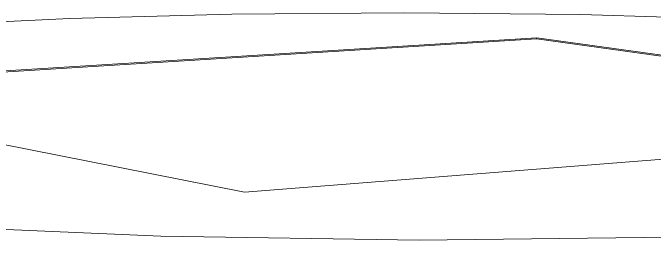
# Model space of a CAD drawing. Header units: inches. Extents: x 34 to 350, y 156 to 377.
# Drawn here: x 137.14 to 157.78, y 246.02 to 253.32 of the extents above; entities that cross this region are included whole.
import ezdxf

# ---------------------------------------------------------------- set-up
doc = ezdxf.new("R2010")
doc.units = ezdxf.units.IN
doc.header["$MEASUREMENT"] = 0
doc.layers.add('DIMS', color=7, linetype='Continuous')

# ---------------------------------------------------------------- blocks, each defined once
blk = doc.blocks.new('block 434')
at = {"layer": 'DIMS', "color": 7, "lineweight": 18, "true_color": 0xffffff}
blk.add_lwpolyline([(154.004, 252.519), (153.996, 252.487)], dxfattribs=at)
blk = doc.blocks.new('block 435')
at = {"layer": 'DIMS', "color": 7, "lineweight": 18, "true_color": 0xffffff}
blk.add_lwpolyline([(153.996, 252.487), (127.863, 250.861)], dxfattribs=at)
blk = doc.blocks.new('block 436')
at = {"layer": 'DIMS', "color": 7, "lineweight": 18, "true_color": 0xffffff}
blk.add_lwpolyline([(173.277, 249.812), (153.996, 252.487)], dxfattribs=at)
blk = doc.blocks.new('block 437')
at = {"layer": 'DIMS', "color": 7, "lineweight": 18, "true_color": 0xffffff}
blk.add_lwpolyline([(173.459, 249.826), (154.004, 252.519)], dxfattribs=at)
blk = doc.blocks.new('block 438')
at = {"layer": 'DIMS', "color": 7, "lineweight": 18, "true_color": 0xffffff}
blk.add_lwpolyline([(144.601, 247.565), (173.459, 249.826)], dxfattribs=at)
blk = doc.blocks.new('block 439')
at = {"layer": 'DIMS', "color": 7, "lineweight": 18, "true_color": 0xffffff}
blk.add_lwpolyline([(127.726, 250.888), (144.601, 247.565)], dxfattribs=at)
blk = doc.blocks.new('block 440')
at = {"layer": 'DIMS', "color": 7, "lineweight": 18, "true_color": 0xffffff}
blk.add_lwpolyline([(154.004, 252.519), (127.726, 250.888)], dxfattribs=at)
blk = doc.blocks.new('block 568')
at = {"layer": 'DIMS', "color": 7, "lineweight": 18, "true_color": 0xffffff}
blk.add_lwpolyline([(134.272, 252.918), (138.979, 253.134)], dxfattribs=at)
blk = doc.blocks.new('block 569')
at = {"layer": 'DIMS', "color": 7, "lineweight": 18, "true_color": 0xffffff}
blk.add_lwpolyline([(138.979, 253.134), (144.188, 253.274)], dxfattribs=at)
blk = doc.blocks.new('block 570')
at = {"layer": 'DIMS', "color": 7, "lineweight": 18, "true_color": 0xffffff}
blk.add_lwpolyline([(144.188, 253.274), (149.739, 253.32)], dxfattribs=at)
blk = doc.blocks.new('block 571')
at = {"layer": 'DIMS', "color": 7, "lineweight": 18, "true_color": 0xffffff}
blk.add_lwpolyline([(149.739, 253.32), (155.417, 253.263)], dxfattribs=at)
blk = doc.blocks.new('block 572')
at = {"layer": 'DIMS', "color": 7, "lineweight": 18, "true_color": 0xffffff}
blk.add_lwpolyline([(155.417, 253.263), (160.978, 253.101)], dxfattribs=at)
blk = doc.blocks.new('block 668')
at = {"layer": 'DIMS', "color": 7, "lineweight": 18, "true_color": 0xffffff}
blk.add_lwpolyline([(158.346, 246.121), (150.214, 246.02)], dxfattribs=at)
blk = doc.blocks.new('block 669')
at = {"layer": 'DIMS', "color": 7, "lineweight": 18, "true_color": 0xffffff}
blk.add_lwpolyline([(150.214, 246.02), (141.905, 246.143)], dxfattribs=at)
blk = doc.blocks.new('block 670')
at = {"layer": 'DIMS', "color": 7, "lineweight": 18, "true_color": 0xffffff}
blk.add_lwpolyline([(141.905, 246.143), (134.179, 246.481)], dxfattribs=at)

msp = doc.modelspace()

# ---------------------------------------------------------------- block references
at = {"layer": 'DIMS'}
for name in ['block 569', 'block 570', 'block 571', 'block 572', 'block 568', 'block 440', 'block 435', 'block 434', 'block 436', 'block 437', 'block 439', 'block 438', 'block 670', 'block 669', 'block 668']:
    msp.add_blockref(name, (0, 0), dxfattribs=at)

doc.saveas('drawing.dxf')
